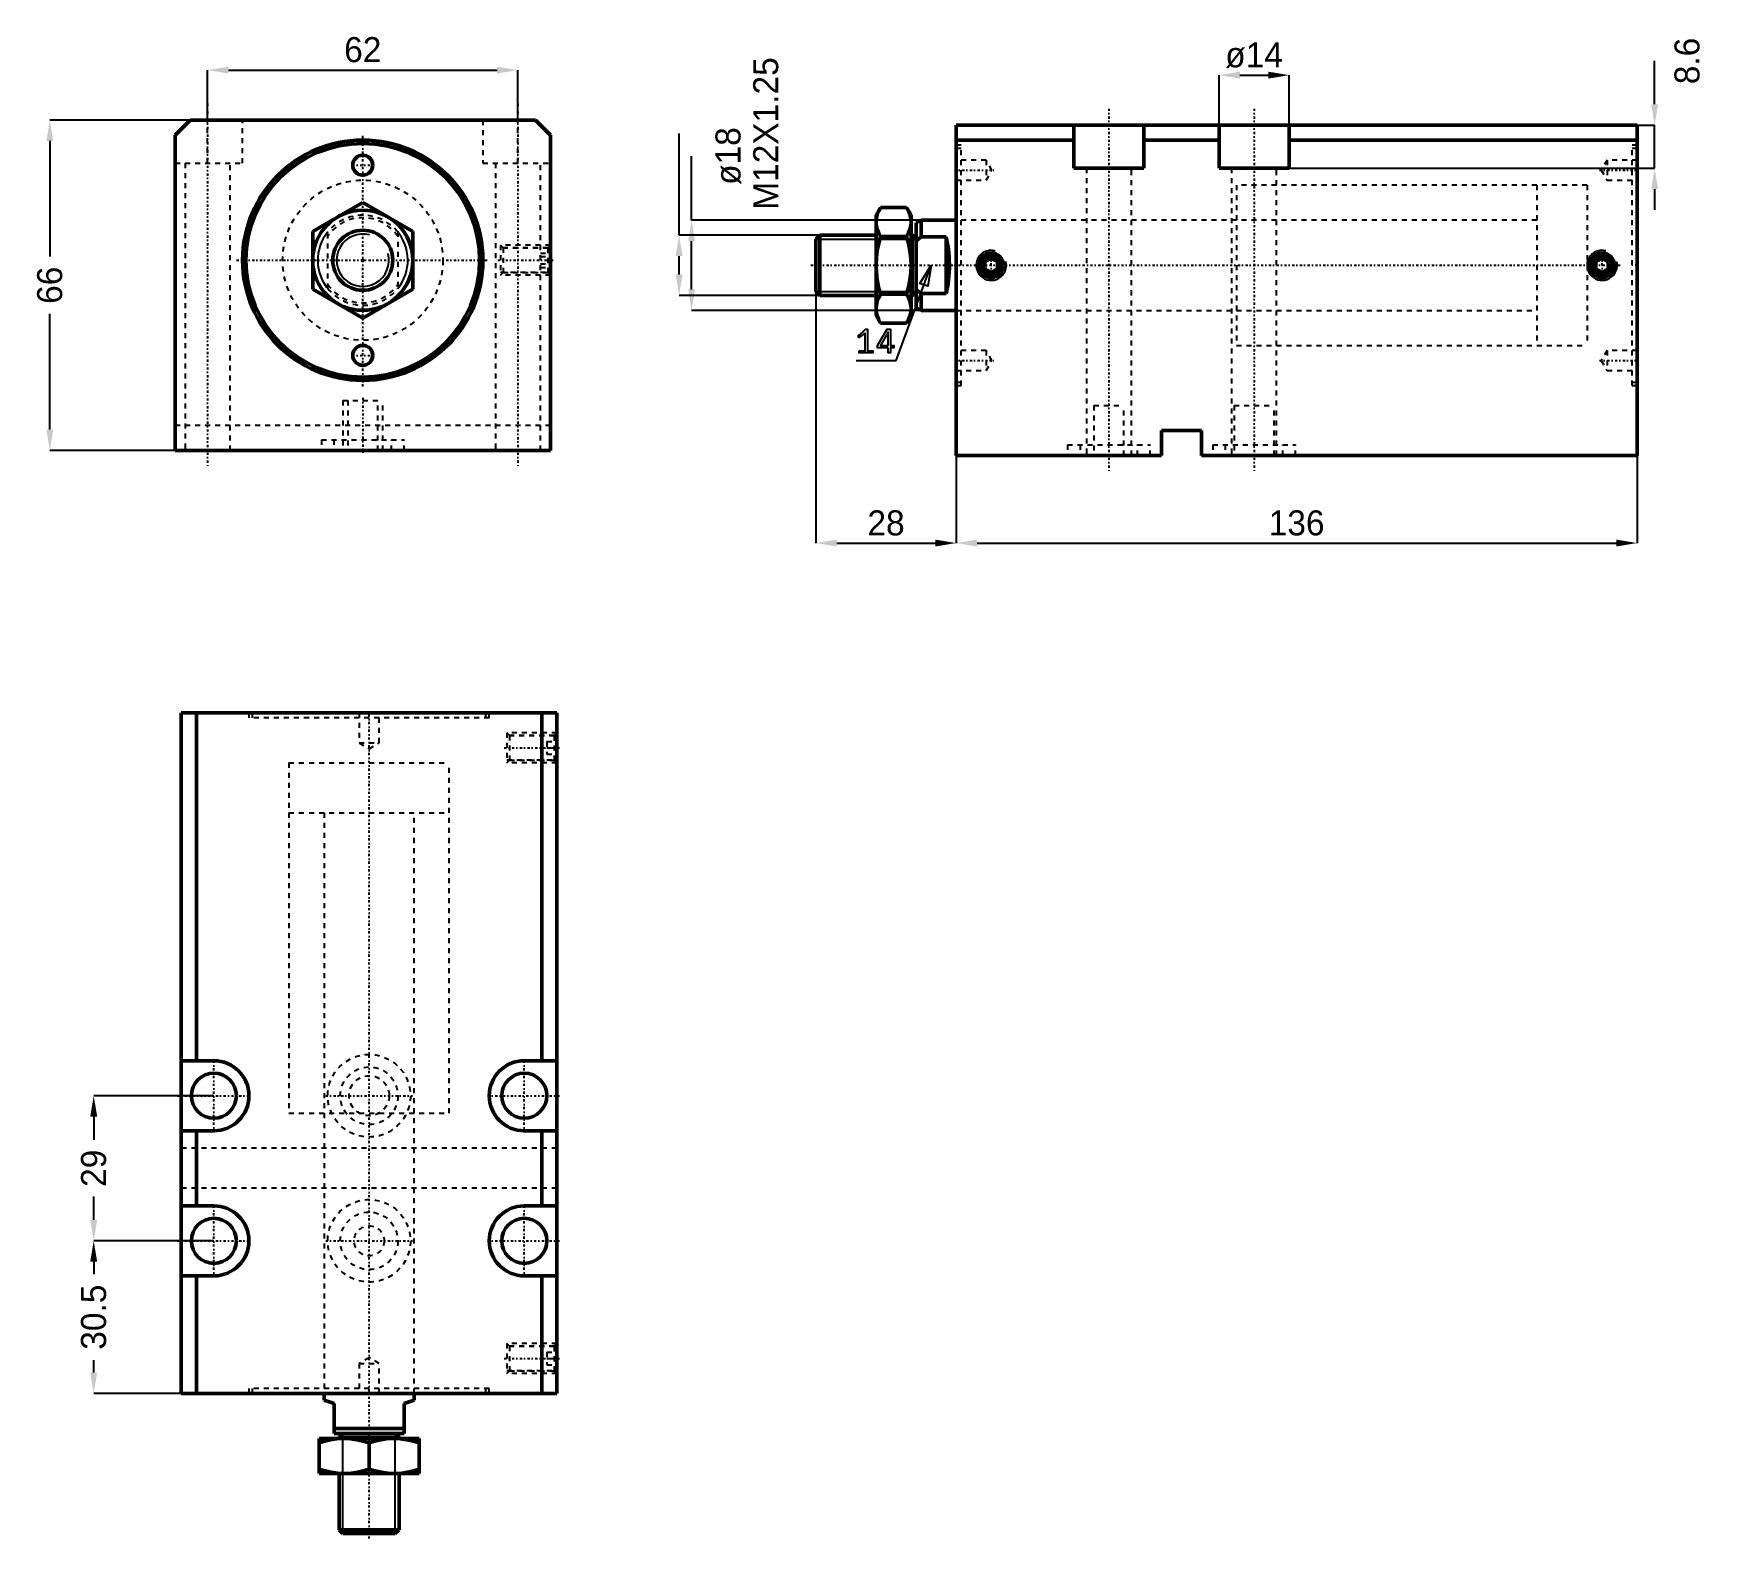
# Model space of a CAD drawing. Header units: millimetres. Extents: x -66 to 268, y -255 to 45.
import ezdxf

# ---------------------------------------------------------------- set-up
doc = ezdxf.new("R2010")
doc.units = ezdxf.units.MM
doc.linetypes.add('Center', pattern=[1.5, 0.45, -0.5, 0.05, -0.5])
doc.linetypes.add('Dashed', pattern=[2, 1, -1])
for name, color, linetype, lineweight in [('2d ConnectionPoints', 7, 'Continuous', 50), ('AM_0', 7, 'Continuous', 50), ('AM_5', 3, 'Continuous', 25), ('AM_7', 7, 'Center', 25), ('AM_9', 6, 'Dashed', 25)]:
    doc.layers.add(name, color=color, linetype=linetype, lineweight=lineweight)
doc.dimstyles.new('ISO-25', dxfattribs={"dimtxt": 2.5, "dimasz": 2.5, "dimexe": 1.25, "dimexo": 0.625, "dimtad": 1, "dimtxsty": 'Standard', "dimcen": 2.5, "dimadec": 0, "dimazin": 0, "dimtfac": 1, "dimtmove": 0, "dimatfit": 3, "dimfxl": 0, "dimarcsym": 0})

# ---------------------------------------------------------------- blocks, each defined once
blk = doc.blocks.new('1_JECX_MF_EXLA_32_60_0_rod__0_in_JECX_MF_160_EXLA_32_60_0__0')
at = {"layer": 'AM_0'}
for p, q in [((-10, 5.77), (0, 11.55)), ((0, 11.55), (10, 5.77)), ((-10, -5.77), (-10, 5.77)), ((10, 5.77), (10, -5.77)), ((0, -11.55), (-10, -5.77)), ((10, -5.77), (0, -11.55))]:
    blk.add_line(p, q, dxfattribs=at)
for radius in [10, 6]:
    blk.add_circle((0, 0), radius, dxfattribs=at)
at = {"layer": 'AM_5'}
blk.add_arc((0, 0), 5.23, 75, 15, dxfattribs=at)
at = {"layer": 'AM_9'}
for p, q in [((-7, -5.66), (-7, 5.66)), ((7, 5.66), (7, -5.66))]:
    blk.add_line(p, q, dxfattribs=at)
for points in [[(-7, 5.66), (-7.47, 5.03), (-7.88, 4.36), (-8.23, 3.65), (-8.51, 2.92), (-8.73, 2.17), (-8.89, 1.4), (-8.98, 0.62), (-9, -0.17), (-8.95, -0.95), (-8.83, -1.73), (-8.65, -2.49), (-8.4, -3.23), (-8.09, -3.95), (-7.71, -4.64), (-7.28, -5.3), (-7, -5.66)], [(7, -5.66), (7.47, -5.03), (7.88, -4.36), (8.23, -3.65), (8.51, -2.92), (8.73, -2.17), (8.89, -1.4), (8.98, -0.62), (9, 0.17), (8.95, 0.95), (8.83, 1.73), (8.65, 2.49), (8.4, 3.23), (8.09, 3.95), (7.71, 4.64), (7.28, 5.3), (7, 5.66)]]:
    blk.add_lwpolyline(points, dxfattribs=at)
for radius, start, end in [(9, 38.9424, 141.0576), (8.5, 34.5603, 145.4397), (8.5, 214.5603, 325.4397), (9, 218.9424, 321.0576)]:
    blk.add_arc((0, 0), radius, start, end, dxfattribs=at)
blk = doc.blocks.new('2_JECX_MF_EXLA_32_60_0_body__0_in_JECX_MF_160_EXLA_32_60_0__0')
at = {"layer": 'AM_0'}
for p, q in [((-34.5, 28), (-37.5, 25)), ((34.5, 28), (-34.5, 28)), ((37.5, 25), (34.5, 28)), ((-37.5, 25), (-37.5, -38)), ((37.5, -38), (37.5, 25)), ((-37.5, -38), (37.5, -38))]:
    blk.add_line(p, q, dxfattribs=at)
for centre, radius in [((0, 0), 24), ((0, 0), 23.34), ((0, 19), 2), ((0, -19), 2)]:
    blk.add_circle(centre, radius, dxfattribs=at)
at = {"layer": 'AM_5', "linetype": 'Dashed'}
for p, q in [((37.5, 3), (27.5, 3)), ((37.5, -3), (27.5, -3))]:
    blk.add_line(p, q, dxfattribs=at)
at = {"layer": 'AM_7'}
for p, q in [((-31, 31.3), (-31, -41.3)), ((31, 31.3), (31, -41.3)), ((0, -25.2), (0, 25.2)), ((-2.1, 19), (2.1, 19)), ((-25.2, 0), (25.2, 0)), ((27, 0), (38, 0)), ((-2.1, -19), (2.1, -19)), ((0, -27.5), (0, -38.5))]:
    blk.add_line(p, q, dxfattribs=at)
at = {"layer": 'AM_9'}
for p, q in [((-31, 19.4), (-31, 28)), ((-24, 19.4), (-24, 28)), ((24, 28), (24, 19.4)), ((31, 19.4), (31, 28)), ((-37.5, 19.4), (-24, 19.4)), ((-35.5, 19.4), (-35.5, -38)), ((-26.5, -38), (-26.5, 19.4)), ((24, 19.4), (37.5, 19.4)), ((26.5, 19.4), (26.5, -38)), ((35.5, -38), (35.5, 19.4)), ((28.04, 2.46), (27.5, 3)), ((27.5, 3), (27.5, -3)), ((37, 2.4), (27.5, 2.4)), ((36.96, 2.46), (28.04, 2.46)), ((28.04, 2.46), (28.04, -2.46)), ((35.5, 1.44), (37.5, 1.44)), ((35.5, 0.72), (37.5, 0.72)), ((37.5, 3), (36.96, 2.46)), ((36.96, 2.46), (36.96, -2.46)), ((37.5, 1.9), (37, 2.4)), ((37, 2.4), (37, -2.4)), ((27.5, -2.4), (37, -2.4)), ((27.5, -3), (28.04, -2.46)), ((28.04, -2.46), (36.96, -2.46)), ((35.5, -0.72), (37.5, -0.72)), ((35.5, -1.44), (37.5, -1.44)), ((36.96, -2.46), (37.5, -3)), ((37, -2.4), (37.5, -1.9)), ((-4, -28), (4, -28)), ((-4, -28), (-4, -38)), ((-3, -28), (-3, -38)), ((3, -38), (3, -28)), ((4, -38), (4, -28)), ((37.5, -33), (-37.5, -33)), ((-8.25, -35.9), (8.25, -35.9)), ((-8.25, -35.9), (-8.25, -38)), ((-5.75, -35.9), (-5.75, -38)), ((5.75, -38), (5.75, -35.9)), ((8.25, -38), (8.25, -35.9))]:
    blk.add_line(p, q, dxfattribs=at)
blk.add_circle((0, 0), 16, dxfattribs=at)
blk = doc.blocks.new('*D3')
at = {"layer": 'AM_5', "color": 0, "lineweight": -2}
for p, q in [((-31, 28), (-31, 38)), ((-26.83, 38), (26.83, 38)), ((31, 28), (31, 38))]:
    blk.add_line(p, q, dxfattribs=at)
at = {"layer": 'AM_5', "color": 0}
for points in [[(-26.83, 38.69), (-26.83, 37.31), (-31, 38)], [(26.83, 37.31), (26.83, 38.69), (31, 38)]]:
    blk.add_solid(points, dxfattribs=at)
at = {"layer": 'Defpoints', "color": 0}
for p in [(31, 38), (-31, 28), (31, 28)]:
    blk.add_point(p, dxfattribs=at)
at = {"layer": 'AM_5', "color": 0, "insert": (0, 42.05), "char_height": 5, "attachment_point": 5}
blk.add_mtext('62', dxfattribs=at)
blk = doc.blocks.new('*D4')
at = {"layer": 'AM_5', "color": 0, "lineweight": -2}
for p, q in [((-34.5, 28), (-62.5, 28)), ((-62.5, 23.83), (-62.5, 0.72)), ((-62.5, -33.83), (-62.5, -10.72)), ((-37.5, -38), (-62.5, -38))]:
    blk.add_line(p, q, dxfattribs=at)
at = {"layer": 'AM_5', "color": 0}
for points in [[(-61.81, 23.83), (-63.19, 23.83), (-62.5, 28)], [(-63.19, -33.83), (-61.81, -33.83), (-62.5, -38)]]:
    blk.add_solid(points, dxfattribs=at)
at = {"layer": 'Defpoints', "color": 0}
for p in [(-34.5, 28), (-62.5, -38), (-37.5, -38)]:
    blk.add_point(p, dxfattribs=at)
at = {"layer": 'AM_5', "color": 0, "insert": (-62.5, -5), "char_height": 5, "attachment_point": 5, "rotation": 90}
blk.add_mtext('66', dxfattribs=at)
blk = doc.blocks.new('1_JECX_MF_EXLA_32_60_0_rod__0_in_JECX_MF_160_EXLA_32_60_0__4')
at = {"layer": 'AM_0'}
for p, q in [((-9, 0), (-9, -1.35)), ((9, -1.35), (9, 0)), ((-7, -2), (-9, -1.35)), ((-7, -8), (-7, -2)), ((9, -1.35), (7, -2)), ((7, -2), (7, -8)), ((-10, -9), (10, -9)), ((-10, -16), (-10, -9)), ((-7, -7), (7, -7)), ((-7, -8), (7, -8)), ((-5.23, -8), (-6, -8.77)), ((-6, -8.77), (6, -8.77)), ((-6, -8.77), (-6, -9)), ((0, -15.11), (0, -9.89)), ((6, -8.77), (5.23, -8)), ((6, -9), (6, -8.77)), ((10, -9), (10, -16)), ((-10, -16), (10, -16)), ((-6, -16), (-6, -27.23)), ((6, -27.23), (6, -16)), ((-6, -27.23), (-5.23, -28)), ((-6, -27.23), (6, -27.23)), ((-5.23, -28), (5.23, -28)), ((5.23, -28), (6, -27.23))]:
    blk.add_line(p, q, dxfattribs=at)
for points in [[(-5, -9), (-5.36, -9), (-6.52, -9.09), (-7.68, -9.27), (-8.85, -9.54), (-10, -9.89)], [(0, -9.89), (-1.22, -9.53), (-2.45, -9.25), (-3.72, -9.06), (-5, -9)], [(5, -9), (4.64, -9), (3.48, -9.09), (2.32, -9.27), (1.15, -9.54), (0, -9.89)], [(10, -9.89), (8.78, -9.53), (7.55, -9.25), (6.28, -9.06), (5, -9)], [(-10, -15.11), (-8.78, -15.47), (-7.55, -15.75), (-6.28, -15.94), (-5, -16)], [(-5, -16), (-4.64, -16), (-3.48, -15.91), (-2.32, -15.73), (-1.15, -15.46), (0, -15.11)], [(0, -15.11), (1.22, -15.47), (2.45, -15.75), (3.72, -15.94), (5, -16)], [(5, -16), (5.36, -16), (6.52, -15.91), (7.68, -15.73), (8.85, -15.46), (10, -15.11)]]:
    blk.add_lwpolyline(points, dxfattribs=at)
at = {"layer": 'AM_5'}
for p, q in [((-5.23, -28), (-5.23, -8)), ((5.23, -28), (5.23, -8))]:
    blk.add_line(p, q, dxfattribs=at)
at = {"layer": 'AM_7'}
blk.add_line((0, -29), (0, 136.36), dxfattribs=at)
at = {"layer": 'AM_9'}
for p, q in [((-16, 126), (16, 126)), ((-16, 126), (-16, 116)), ((16, 116), (16, 126)), ((-16, 116), (16, 116)), ((-9, 116), (-9, 0)), ((9, 0), (9, 116))]:
    blk.add_line(p, q, dxfattribs=at)
blk = doc.blocks.new('2_JECX_MF_EXLA_32_60_0_body__0_in_JECX_MF_160_EXLA_32_60_0__4')
at = {"layer": 'AM_0'}
for p, q in [((37.5, 136), (-37.5, 136)), ((-37.5, 136), (-37.5, 0)), ((-34.5, 136), (-34.5, 66.5)), ((34.5, 136), (34.5, 66.5)), ((37.5, 136), (37.5, 0)), ((-31, 66.5), (-37.5, 66.5)), ((37.5, 66.5), (31, 66.5)), ((-37.5, 52.5), (-31, 52.5)), ((-34.5, 52.5), (-34.5, 37.5)), ((31, 52.5), (37.5, 52.5)), ((34.5, 52.5), (34.5, 37.5)), ((-31, 37.5), (-37.5, 37.5)), ((37.5, 37.5), (31, 37.5)), ((-37.5, 23.5), (-31, 23.5)), ((-34.5, 23.5), (-34.5, 0)), ((31, 23.5), (37.5, 23.5)), ((34.5, 23.5), (34.5, 0)), ((37.5, 0), (-37.5, 0))]:
    blk.add_line(p, q, dxfattribs=at)
for centre in [(-31, 59.5), (31, 59.5), (-31, 30.5), (31, 30.5)]:
    blk.add_circle(centre, 4.5, dxfattribs=at)
for centre, start, end in [((-31, 59.5), 270, 90), ((31, 59.5), 90, 270), ((-31, 30.5), 270, 90), ((31, 30.5), 90, 270)]:
    blk.add_arc(centre, 7, start, end, dxfattribs=at)
at = {"layer": 'AM_5', "linetype": 'Dashed'}
for p, q in [((37.5, 132), (27.5, 132)), ((37.5, 126), (27.5, 126)), ((37.5, 10), (27.5, 10)), ((37.5, 4), (27.5, 4))]:
    blk.add_line(p, q, dxfattribs=at)
at = {"layer": 'AM_7'}
for p, q in [((27, 129), (38, 129)), ((-31, 52.15), (-31, 66.85)), ((31, 52.15), (31, 66.85)), ((-38.35, 59.5), (-23.65, 59.5)), ((-8.6625, 59.5), (8.6625, 59.5)), ((23.65, 59.5), (38.35, 59.5)), ((-31, 23.15), (-31, 37.85)), ((31, 23.15), (31, 37.85)), ((-38.35, 30.5), (-23.65, 30.5)), ((-8.6625, 30.5), (8.6625, 30.5)), ((23.65, 30.5), (38.35, 30.5)), ((27, 7), (38, 7))]:
    blk.add_line(p, q, dxfattribs=at)
at = {"layer": 'AM_9'}
for p, q in [((-24, 136), (-24, 135)), ((24, 135), (-24, 135)), ((-23.34, 136), (-23.34, 135)), ((-2, 136), (-2, 130)), ((2, 130), (2, 136)), ((23.34, 135), (23.34, 136)), ((24, 135), (24, 136)), ((27.5, 132), (27.5, 126)), ((28.0415, 131.4585), (27.5, 132)), ((37, 131.4), (27.5, 131.4)), ((36.9585, 131.4585), (28.0415, 131.4585)), ((28.0415, 131.4585), (28.0415, 126.5415)), ((35.5, 130.25), (37.5, 130.25)), ((35.5, 130.25), (35.5, 127.75)), ((37.5, 132), (36.9585, 131.4585)), ((36.9585, 131.4585), (36.9585, 126.5415)), ((37.5, 130.9), (37, 131.4)), ((37, 131.4), (37, 126.6)), ((-2, 130), (2, 130)), ((-2, 130), (0, 128.8453)), ((0, 128.8453), (2, 130)), ((35.5, 129), (37.5, 129)), ((35.5, 127.75), (37.5, 127.75)), ((37, 126.6), (37.5, 127.1)), ((-16, 126), (16, 126)), ((-16, 126), (-16, 56)), ((16, 56), (16, 126)), ((27.5, 126.6), (37, 126.6)), ((27.5, 126), (28.0415, 126.5415)), ((28.0415, 126.5415), (36.9585, 126.5415)), ((36.9585, 126.5415), (37.5, 126)), ((-16, 56), (16, 56)), ((-9, 56), (-9, 0)), ((9, 0), (9, 56)), ((37.5, 49), (-37.5, 49)), ((37.5, 41), (-37.5, 41)), ((0, 7.1547), (-2, 6)), ((2, 6), (0, 7.1547)), ((27.5, 10), (27.5, 4)), ((28.0415, 9.4585), (27.5, 10)), ((37, 9.4), (27.5, 9.4)), ((36.9585, 9.4585), (28.0415, 9.4585)), ((28.0415, 9.4585), (28.0415, 4.5415)), ((35.5, 8.25), (37.5, 8.25)), ((35.5, 8.25), (35.5, 5.75)), ((35.5, 7), (37.5, 7)), ((37.5, 10), (36.9585, 9.4585)), ((36.9585, 9.4585), (36.9585, 4.5415)), ((37.5, 8.9), (37, 9.4)), ((37, 9.4), (37, 4.6)), ((-2, 6), (-2, 0)), ((-2, 6), (2, 6)), ((2, 0), (2, 6)), ((27.5, 4.6), (37, 4.6)), ((27.5, 4), (28.0415, 4.5415)), ((28.0415, 4.5415), (36.9585, 4.5415)), ((35.5, 5.75), (37.5, 5.75)), ((36.9585, 4.5415), (37.5, 4)), ((37, 4.6), (37.5, 5.1)), ((24, 1), (-24, 1)), ((-24, 1), (-24, 0)), ((-23.34, 1), (-23.34, 0)), ((23.34, 0), (23.34, 1)), ((24, 0), (24, 1))]:
    blk.add_line(p, q, dxfattribs=at)
for centre, radius in [((0, 59.5), 8.25), ((0, 59.5), 5.75), ((0, 59.5), 4), ((0, 30.5), 8.25), ((0, 30.5), 5.75), ((0, 30.5), 3)]:
    blk.add_circle(centre, radius, dxfattribs=at)
blk = doc.blocks.new('*D10')
at = {"layer": 'AM_5', "color": 0, "lineweight": -2}
for p, q in [((-29.74, -166.95), (-53.74, -166.95)), ((-53.74, -171.11), (-53.74, -175.78)), ((-53.74, -191.78), (-53.74, -187.11)), ((-29.74, -195.95), (-53.74, -195.95))]:
    blk.add_line(p, q, dxfattribs=at)
at = {"layer": 'AM_5', "color": 0}
for points in [[(-54.43, -171.11), (-53.04, -171.11), (-53.74, -166.95)], [(-54.43, -191.78), (-53.04, -191.78), (-53.74, -195.95)]]:
    blk.add_solid(points, dxfattribs=at)
at = {"layer": 'Defpoints', "color": 0}
for p in [(-53.74, -166.95), (-29.74, -166.95), (-29.74, -195.95)]:
    blk.add_point(p, dxfattribs=at)
at = {"layer": 'AM_5', "color": 0, "insert": (-53.74, -181.45), "char_height": 5, "attachment_point": 5, "rotation": 90}
blk.add_mtext('29', dxfattribs=at)
blk = doc.blocks.new('*D11')
at = {"layer": 'AM_5', "color": 0, "lineweight": -2}
for p, q in [((-29.74, -195.95), (-53.74, -195.95)), ((-53.74, -200.11), (-53.74, -202.61)), ((-53.74, -222.28), (-53.74, -219.78)), ((-36.24, -226.45), (-53.74, -226.45))]:
    blk.add_line(p, q, dxfattribs=at)
at = {"layer": 'AM_5', "color": 0}
for points in [[(-54.43, -200.11), (-53.04, -200.11), (-53.74, -195.95)], [(-54.43, -222.28), (-53.04, -222.28), (-53.74, -226.45)]]:
    blk.add_solid(points, dxfattribs=at)
at = {"layer": 'Defpoints', "color": 0}
for p in [(-29.74, -195.95), (-53.74, -226.45), (-36.24, -226.45)]:
    blk.add_point(p, dxfattribs=at)
at = {"layer": 'AM_5', "color": 0, "insert": (-53.74, -211.2), "char_height": 5, "attachment_point": 5, "rotation": 90}
blk.add_mtext('30.5', dxfattribs=at)
blk = doc.blocks.new('1_JECX_MF_EXLA_32_60_0_rod__0_in_JECX_MF_160_EXLA_32_60_0__2')
at = {"layer": 'AM_0'}
for p, q in [((-15.11, 11.55), (-16, 10)), ((-15.11, 11.55), (-9.89, 11.55)), ((-9, 10), (-9.89, 11.55)), ((-16, 10), (-16, -10)), ((-9, 10), (-9, -10)), ((-7, 9), (-8, 8.5)), ((-8, 8.5), (-8, -8.5)), ((0, 9), (-7, 9)), ((-7, 9), (-7, 5.66)), ((-27.23, 6), (-28, 5.23)), ((-28, 5.23), (-28, -5.23)), ((-16, 6), (-27.23, 6)), ((-27.23, 6), (-27.23, -6)), ((-15.11, 5.77), (-9.89, 5.77)), ((-8.77, 6), (-9, 6)), ((-8, 5.23), (-8.77, 6)), ((-8.77, 6), (-8.77, -6)), ((-7, 5.66), (-8, 4.82)), ((-2, 5.66), (-7, 5.66)), ((-2, 5.66), (-2, -5.66)), ((-28, -5.23), (-27.23, -6)), ((-27.23, -6), (-16, -6)), ((-15.11, -5.77), (-9.89, -5.77)), ((-9, -6), (-8.77, -6)), ((-8.77, -6), (-8, -5.23)), ((-7, -5.66), (-2, -5.66)), ((-7, -5.66), (-7, -9)), ((-16, -10), (-15.11, -11.55)), ((-9.89, -11.55), (-9, -10)), ((-8, -8.5), (-7, -9)), ((-7, -9), (0, -9)), ((-15.11, -11.55), (-9.89, -11.55))]:
    blk.add_line(p, q, dxfattribs=at)
for points in [[(-15.11, 11.55), (-15.47, 10.84), (-15.75, 10.13), (-15.94, 9.4), (-16, 8.66)], [(-9, 8.66), (-9, 8.87), (-9.09, 9.54), (-9.27, 10.21), (-9.54, 10.88), (-9.89, 11.55)], [(-16, 8.66), (-16, 8.45), (-15.91, 7.78), (-15.73, 7.11), (-15.46, 6.44), (-15.11, 5.77)], [(-9.89, 5.77), (-9.53, 6.48), (-9.25, 7.19), (-9.06, 7.92), (-9, 8.66)], [(-15.11, 5.77), (-15.47, 4.39), (-15.75, 2.98), (-15.93, 1.53), (-16, 0.07), (-16, 0)], [(-9, 0), (-9.06, 1.45), (-9.24, 2.89), (-9.52, 4.34), (-9.89, 5.77)], [(-2, -5.66), (-1.85, -5.03), (-1.72, -4.36), (-1.6, -3.65), (-1.51, -2.92), (-1.44, -2.17), (-1.39, -1.4), (-1.36, -0.62), (-1.35, 0.17), (-1.37, 0.95), (-1.4, 1.73), (-1.46, 2.49), (-1.55, 3.23), (-1.65, 3.95), (-1.77, 4.64), (-1.91, 5.3), (-2, 5.66)], [(-16, 0), (-15.94, -1.45), (-15.76, -2.89), (-15.48, -4.34), (-15.11, -5.77)], [(-9.89, -5.77), (-9.53, -4.39), (-9.25, -2.98), (-9.07, -1.53), (-9, -0.07), (-9, 0)], [(-15.11, -5.77), (-15.47, -6.48), (-15.75, -7.19), (-15.94, -7.92), (-16, -8.66)], [(-9, -8.66), (-9, -8.45), (-9.09, -7.78), (-9.27, -7.11), (-9.54, -6.44), (-9.89, -5.77)], [(-8, -4.82), (-7.99, -4.83), (-7, -5.66)], [(-16, -8.66), (-16, -8.87), (-15.91, -9.54), (-15.73, -10.21), (-15.46, -10.88), (-15.11, -11.55)], [(-9.89, -11.55), (-9.53, -10.84), (-9.25, -10.13), (-9.06, -9.4), (-9, -8.66)]]:
    blk.add_lwpolyline(points, dxfattribs=at)
at = {"layer": 'AM_5'}
for p, q in [((-28, 5.23), (-8, 5.23)), ((-28, -5.23), (-8, -5.23))]:
    blk.add_line(p, q, dxfattribs=at)
at = {"layer": 'AM_7'}
blk.add_line((-29, 0), (132.7, 0), dxfattribs=at)
at = {"layer": 'AM_9'}
for p, q in [((126, 16), (116, 16)), ((116, 16), (116, -16)), ((126, 16), (126, -16)), ((116, 9), (0, 9)), ((0, -9), (116, -9)), ((116, -16), (126, -16))]:
    blk.add_line(p, q, dxfattribs=at)
blk = doc.blocks.new('2_JECX_MF_EXLA_32_60_0_body__0_in_JECX_MF_160_EXLA_32_60_0__2')
at = {"layer": 'AM_0'}
for p, q in [((0, -38), (0, 28)), ((136, 28), (0, 28)), ((23.5, 28), (23.5, 19.4)), ((37.5, 19.4), (37.5, 28)), ((52.5, 19.4), (52.5, 28)), ((66.5, 19.4), (66.5, 28)), ((136, -38), (136, 28)), ((23.5, 25), (0, 25)), ((52.5, 25), (37.5, 25)), ((136, 25), (66.5, 25)), ((23.5, 19.4), (37.5, 19.4)), ((52.5, 19.4), (66.5, 19.4)), ((7, 1.44), (5.75, 0.72)), ((5.75, 0.72), (5.75, -0.72)), ((8.25, 0.72), (7, 1.44)), ((8.25, -0.72), (8.25, 0.72)), ((129, 1.44), (127.75, 0.72)), ((127.75, 0.72), (127.75, -0.72)), ((130.25, 0.72), (129, 1.44)), ((130.25, -0.72), (130.25, 0.72)), ((5.75, -0.72), (7, -1.44)), ((7, -1.44), (8.25, -0.72)), ((127.75, -0.72), (129, -1.44)), ((129, -1.44), (130.25, -0.72)), ((41, -33), (41, -38)), ((49, -33), (41, -33)), ((49, -38), (49, -33)), ((41, -38), (0, -38)), ((136, -38), (49, -38))]:
    blk.add_line(p, q, dxfattribs=at)
for centre, radius in [((7, 0), 2.46), ((7, 0), 2.4), ((7, 0), 1.9), ((129, 0), 2.46), ((129, 0), 2.4), ((129, 0), 1.9)]:
    blk.add_circle(centre, radius, dxfattribs=at)
at = {"layer": 'AM_5'}
for centre in [(7, 0), (129, 0)]:
    blk.add_arc(centre, 3, 75, 15, dxfattribs=at)
at = {"layer": 'AM_7'}
for p, q in [((30.5, 31.3), (30.5, -41.3)), ((59.5, 31.3), (59.5, -41.3)), ((-0.36, 19), (7.51, 19)), ((128.49, 19), (136.36, 19)), ((7, -3.15), (7, 3.15)), ((129, -3.15), (129, 3.15)), ((136.05, 0), (134.95, 0)), ((-0.36, -19), (7.51, -19)), ((128.49, -19), (136.36, -19))]:
    blk.add_line(p, q, dxfattribs=at)
at = {"layer": 'AM_9'}
for p, q in [((1, 24), (0, 24)), ((1, -24), (1, 24)), ((135, -24), (135, 24)), ((136, 24), (135, 24)), ((1, 23.34), (0, 23.34)), ((6, 21), (0, 21)), ((7.15, 19), (6, 21)), ((6, 21), (6, 17)), ((130, 21), (128.85, 19)), ((136, 21), (130, 21)), ((130, 21), (130, 17)), ((136, 23.34), (135, 23.34)), ((0, 17), (6, 17)), ((6, 17), (7.15, 19)), ((26, 19.4), (26, -38)), ((35, -38), (35, 19.4)), ((55, 19.4), (55, -38)), ((64, -38), (64, 19.4)), ((128.85, 19), (130, 17)), ((130, 17), (136, 17)), ((126, 16), (56, 16)), ((56, 16), (56, -16)), ((126, 16), (126, -16)), ((56, 9), (0, 9)), ((0, -9), (56, -9)), ((56, -16), (126, -16)), ((6, -17), (0, -17)), ((7.15, -19), (6, -17)), ((6, -17), (6, -21)), ((6, -21), (7.15, -19)), ((130, -17), (128.85, -19)), ((128.85, -19), (130, -21)), ((136, -17), (130, -17)), ((130, -17), (130, -21)), ((0, -21), (6, -21)), ((0, -23.34), (1, -23.34)), ((130, -21), (136, -21)), ((135, -23.34), (136, -23.34)), ((0, -24), (1, -24)), ((135, -24), (136, -24)), ((27.5, -28), (33.5, -28)), ((27.5, -28), (27.5, -38)), ((33.5, -38), (33.5, -28)), ((55.5, -28), (63.5, -28)), ((55.5, -28), (55.5, -38)), ((63.5, -38), (63.5, -28)), ((22.25, -35.9), (38.75, -35.9)), ((22.25, -35.9), (22.25, -38)), ((24.75, -35.9), (24.75, -38)), ((36.25, -38), (36.25, -35.9)), ((38.75, -38), (38.75, -35.9)), ((51.25, -35.9), (67.75, -35.9)), ((51.25, -35.9), (51.25, -38)), ((53.75, -35.9), (53.75, -38)), ((65.25, -38), (65.25, -35.9)), ((67.75, -38), (67.75, -35.9))]:
    blk.add_line(p, q, dxfattribs=at)
blk = doc.blocks.new('*D21')
at = {"layer": 'AM_5', "color": 0, "lineweight": -2}
for p, q in [((171.01, 26.99), (171.01, 36.99)), ((175.18, 36.99), (180.85, 36.99)), ((185.01, 26.99), (185.01, 36.99))]:
    blk.add_line(p, q, dxfattribs=at)
at = {"layer": 'AM_5', "color": 0}
for points in [[(175.18, 37.68), (175.18, 36.3), (171.01, 36.99)], [(180.85, 37.68), (180.85, 36.3), (185.01, 36.99)]]:
    blk.add_solid(points, dxfattribs=at)
at = {"layer": 'Defpoints', "color": 0}
for p in [(185.01, 36.99), (171.01, 26.99), (185.01, 26.99)]:
    blk.add_point(p, dxfattribs=at)
at = {"layer": 'AM_5', "color": 0, "insert": (178.01, 40.99), "char_height": 5, "attachment_point": 5}
blk.add_mtext('ø14', dxfattribs=at)
blk = doc.blocks.new('*D22')
at = {"layer": 'AM_5', "color": 0, "lineweight": -2}
for p, q in [((258.01, 31.16), (258.01, 39.82)), ((185.01, 26.99), (258.01, 26.99)), ((258.01, 18.39), (258.01, 26.99)), ((185.01, 18.39), (258.01, 18.39)), ((258.01, 14.22), (258.01, 10.06))]:
    blk.add_line(p, q, dxfattribs=at)
at = {"layer": 'AM_5', "color": 0}
for points in [[(257.32, 31.16), (258.71, 31.16), (258.01, 26.99)], [(257.32, 14.22), (258.71, 14.22), (258.01, 18.39)]]:
    blk.add_solid(points, dxfattribs=at)
at = {"layer": 'Defpoints', "color": 0}
for p in [(185.01, 26.99), (258.01, 26.99), (185.01, 18.39)]:
    blk.add_point(p, dxfattribs=at)
at = {"layer": 'AM_5', "color": 0, "insert": (264.51, 39.82), "char_height": 5, "attachment_point": 5, "rotation": 90}
blk.add_mtext('8.6', dxfattribs=at)
blk = doc.blocks.new('*D23')
at = {"layer": 'AM_5', "color": 0, "lineweight": -2}
for p, q in [((118.51, -39.01), (118.51, -56.51)), ((254.51, -39.01), (254.51, -56.51)), ((122.68, -56.51), (250.35, -56.51))]:
    blk.add_line(p, q, dxfattribs=at)
at = {"layer": 'AM_5', "color": 0}
for points in [[(122.68, -55.82), (122.68, -57.2), (118.51, -56.51)], [(250.35, -55.82), (250.35, -57.2), (254.51, -56.51)]]:
    blk.add_solid(points, dxfattribs=at)
at = {"layer": 'Defpoints', "color": 0}
for p in [(118.51, -39.01), (254.51, -39.01), (254.51, -56.51)]:
    blk.add_point(p, dxfattribs=at)
at = {"layer": 'AM_5', "color": 0, "insert": (186.51, -52.51), "char_height": 5, "attachment_point": 5}
blk.add_mtext('136', dxfattribs=at)
blk = doc.blocks.new('*D24')
at = {"layer": 'AM_5', "color": 0, "lineweight": -2}
for p, q in [((90.51, -1.01), (90.51, -56.51)), ((118.51, -39.01), (118.51, -56.51)), ((94.68, -56.51), (114.35, -56.51))]:
    blk.add_line(p, q, dxfattribs=at)
at = {"layer": 'AM_5', "color": 0}
for points in [[(94.68, -55.82), (94.68, -57.2), (90.51, -56.51)], [(114.35, -55.82), (114.35, -57.2), (118.51, -56.51)]]:
    blk.add_solid(points, dxfattribs=at)
at = {"layer": 'Defpoints', "color": 0}
for p in [(90.51, -1.01), (118.51, -39.01), (118.51, -56.51)]:
    blk.add_point(p, dxfattribs=at)
at = {"layer": 'AM_5', "color": 0, "insert": (104.51, -52.51), "char_height": 5, "attachment_point": 5}
blk.add_mtext('28', dxfattribs=at)
blk = doc.blocks.new('*D25')
at = {"layer": 'AM_5', "color": 0, "lineweight": -2}
for p, q in [((65.68, 7.99), (65.68, 20.82)), ((111.51, 7.99), (65.68, 7.99)), ((65.68, -5.84), (65.68, 3.82)), ((111.51, -10.01), (65.68, -10.01))]:
    blk.add_line(p, q, dxfattribs=at)
at = {"layer": 'AM_5', "color": 0}
for points in [[(64.98, 3.82), (66.37, 3.82), (65.68, 7.99)], [(64.98, -5.84), (66.37, -5.84), (65.68, -10.01)]]:
    blk.add_solid(points, dxfattribs=at)
at = {"layer": 'Defpoints', "color": 0}
for p in [(65.68, 7.99), (111.51, 7.99), (111.51, -10.01)]:
    blk.add_point(p, dxfattribs=at)
at = {"layer": 'AM_5', "color": 0, "insert": (73.01, 20.82), "char_height": 5, "attachment_point": 5, "rotation": 90}
blk.add_mtext('ø18', dxfattribs=at)
blk = doc.blocks.new('*D26')
at = {"layer": 'AM_5', "color": 0, "lineweight": -2}
for p, q in [((63.18, 4.99), (63.18, 25.32)), ((91.28, 4.99), (63.18, 4.99)), ((63.18, -2.84), (63.18, 0.82)), ((91.51, -7.01), (63.18, -7.01))]:
    blk.add_line(p, q, dxfattribs=at)
at = {"layer": 'AM_5', "color": 0}
for points in [[(62.48, 0.82), (63.87, 0.82), (63.18, 4.99)], [(62.48, -2.84), (63.87, -2.84), (63.18, -7.01)]]:
    blk.add_solid(points, dxfattribs=at)
at = {"layer": 'Defpoints', "color": 0}
for p in [(63.18, 4.99), (91.28, 4.99), (91.51, -7.01)]:
    blk.add_point(p, dxfattribs=at)
at = {"layer": 'AM_5', "color": 0, "insert": (80.51, 25.32), "char_height": 5, "attachment_point": 5, "rotation": 90}
blk.add_mtext('M12X1.25', dxfattribs=at)

msp = doc.modelspace()

# ---------------------------------------------------------------- linework, layer by layer
at = {"layer": '2d ConnectionPoints'}
for p in [(0, 0), (118.513, -1.01), (1.263, -226.447)]:
    msp.add_point(p, dxfattribs=at)
at = {"layer": 'AM_5'}
for p, q in [((106.513, -20.01), (113.513, -1.01)), ((98.513, -20.01), (106.513, -20.01))]:
    msp.add_line(p, q, dxfattribs=at)
for points in [[(113.513, -1.01), (112.854, -5.208), (111.29, -4.632), (113.513, -1.01)], [(99.12, -18.094), (100.316, -18.094), (100.316, -14.577), (100.316, -14.577), (100.252, -14.642), (100.143, -14.743), (100.143, -14.743), (100.02, -14.849), (99.93, -14.922), (99.93, -14.922), (99.836, -14.995), (99.694, -15.097), (99.694, -15.097), (99.551, -15.193), (99.455, -15.253), (99.455, -15.253), (99.362, -15.308), (99.232, -15.374), (99.232, -15.374), (99.114, -15.421), (99.042, -15.442), (99.042, -14.948), (99.042, -14.948), (99.131, -14.906), (99.271, -14.826), (99.271, -14.826), (99.419, -14.725), (99.522, -14.647), (99.522, -14.647), (99.625, -14.564), (99.776, -14.434), (99.776, -14.434), (99.921, -14.299), (100.014, -14.207), (100.014, -14.207), (100.103, -14.116), (100.221, -13.988), (100.221, -13.988), (100.323, -13.87), (100.381, -13.797), (100.797, -13.797), (100.797, -18.094), (101.883, -18.094), (101.883, -18.51), (99.12, -18.51), (99.12, -18.094)], [(104.937, -17.47), (102.831, -17.47), (102.831, -17.047), (104.749, -13.797), (105.392, -13.797), (105.392, -17.031), (106.094, -17.031), (106.094, -17.47), (105.392, -17.47), (105.392, -18.51), (104.937, -18.51), (104.937, -17.47)], [(104.944, -17.031), (104.944, -14.343), (103.39, -17.031), (104.944, -17.031)]]:
    msp.add_lwpolyline(points, dxfattribs=at)

# ---------------------------------------------------------------- block references
for name, p in [('2_JECX_MF_EXLA_32_60_0_body__0_in_JECX_MF_160_EXLA_32_60_0__0', (0, 0)), ('2_JECX_MF_EXLA_32_60_0_body__0_in_JECX_MF_160_EXLA_32_60_0__2', (118.513, -1.01)), ('1_JECX_MF_EXLA_32_60_0_rod__0_in_JECX_MF_160_EXLA_32_60_0__2', (118.513, -1.01)), ('1_JECX_MF_EXLA_32_60_0_rod__0_in_JECX_MF_160_EXLA_32_60_0__0', (0, 0)), ('2_JECX_MF_EXLA_32_60_0_body__0_in_JECX_MF_160_EXLA_32_60_0__4', (1.263, -226.447)), ('1_JECX_MF_EXLA_32_60_0_rod__0_in_JECX_MF_160_EXLA_32_60_0__4', (1.263, -226.447))]:
    msp.add_blockref(name, p)

# ---------------------------------------------------------------- dimensions: what is measured, and where the dimension line sits
for base, p1, p2, text, picture, middle in [((31, 38), (-31, 28), (31, 28), '62', '*D3', (0, 38)), ((185.013, 36.99), (171.013, 26.99), (185.013, 26.99), 'ø14', '*D21', (178.013, 36.99)), ((118.513, -56.51), (90.513, -1.01), (118.513, -39.01), '28', '*D24', (104.513, -56.51)), ((254.513, -56.51), (118.513, -39.01), (254.513, -39.01), '136', '*D23', (186.513, -56.51))]:
    dim = msp.add_linear_dim(base=base, p1=p1, p2=p2, text=text, dimstyle='ISO-25', override={"dimtxt": 5, "dimasz": 4.166667, "dimexe": 0, "dimexo": 0, "dimgap": 1.5}, dxfattribs=at)
    dim.commit()
    dim.dimension.update_dxf_attribs({"geometry": picture, "text_midpoint": middle, "dimtype": 160})
for base, p1, p2, text, picture, middle in [((258.013, 26.99), (185.013, 18.39), (185.013, 26.99), '8.6', '*D22', (264.513, 39.823)), ((63.179, 4.99), (91.513, -7.01), (91.28, 4.99), 'M12X1.25', '*D26', (80.513, 25.323)), ((-62.5, -38), (-34.5, 28), (-37.5, -38), '66', '*D4', (-62.5, -5)), ((65.679, 7.99), (111.513, -10.01), (111.513, 7.99), 'ø18', '*D25', (73.013, 20.823)), ((-53.737, -166.947), (-29.737, -195.947), (-29.737, -166.947), '29', '*D10', (-53.737, -181.447)), ((-53.737, -226.447), (-29.737, -195.947), (-36.237, -226.447), '30.5', '*D11', (-53.737, -211.197))]:
    dim = msp.add_linear_dim(base=base, p1=p1, p2=p2, angle=90, text=text, dimstyle='ISO-25', override={"dimtxt": 5, "dimasz": 4.166667, "dimexe": 0, "dimexo": 0, "dimgap": 1.5}, dxfattribs=at)
    dim.commit()
    dim.dimension.update_dxf_attribs({"geometry": picture, "text_midpoint": middle, "dimtype": 160, "text_rotation": 90})

doc.saveas('drawing.dxf')
